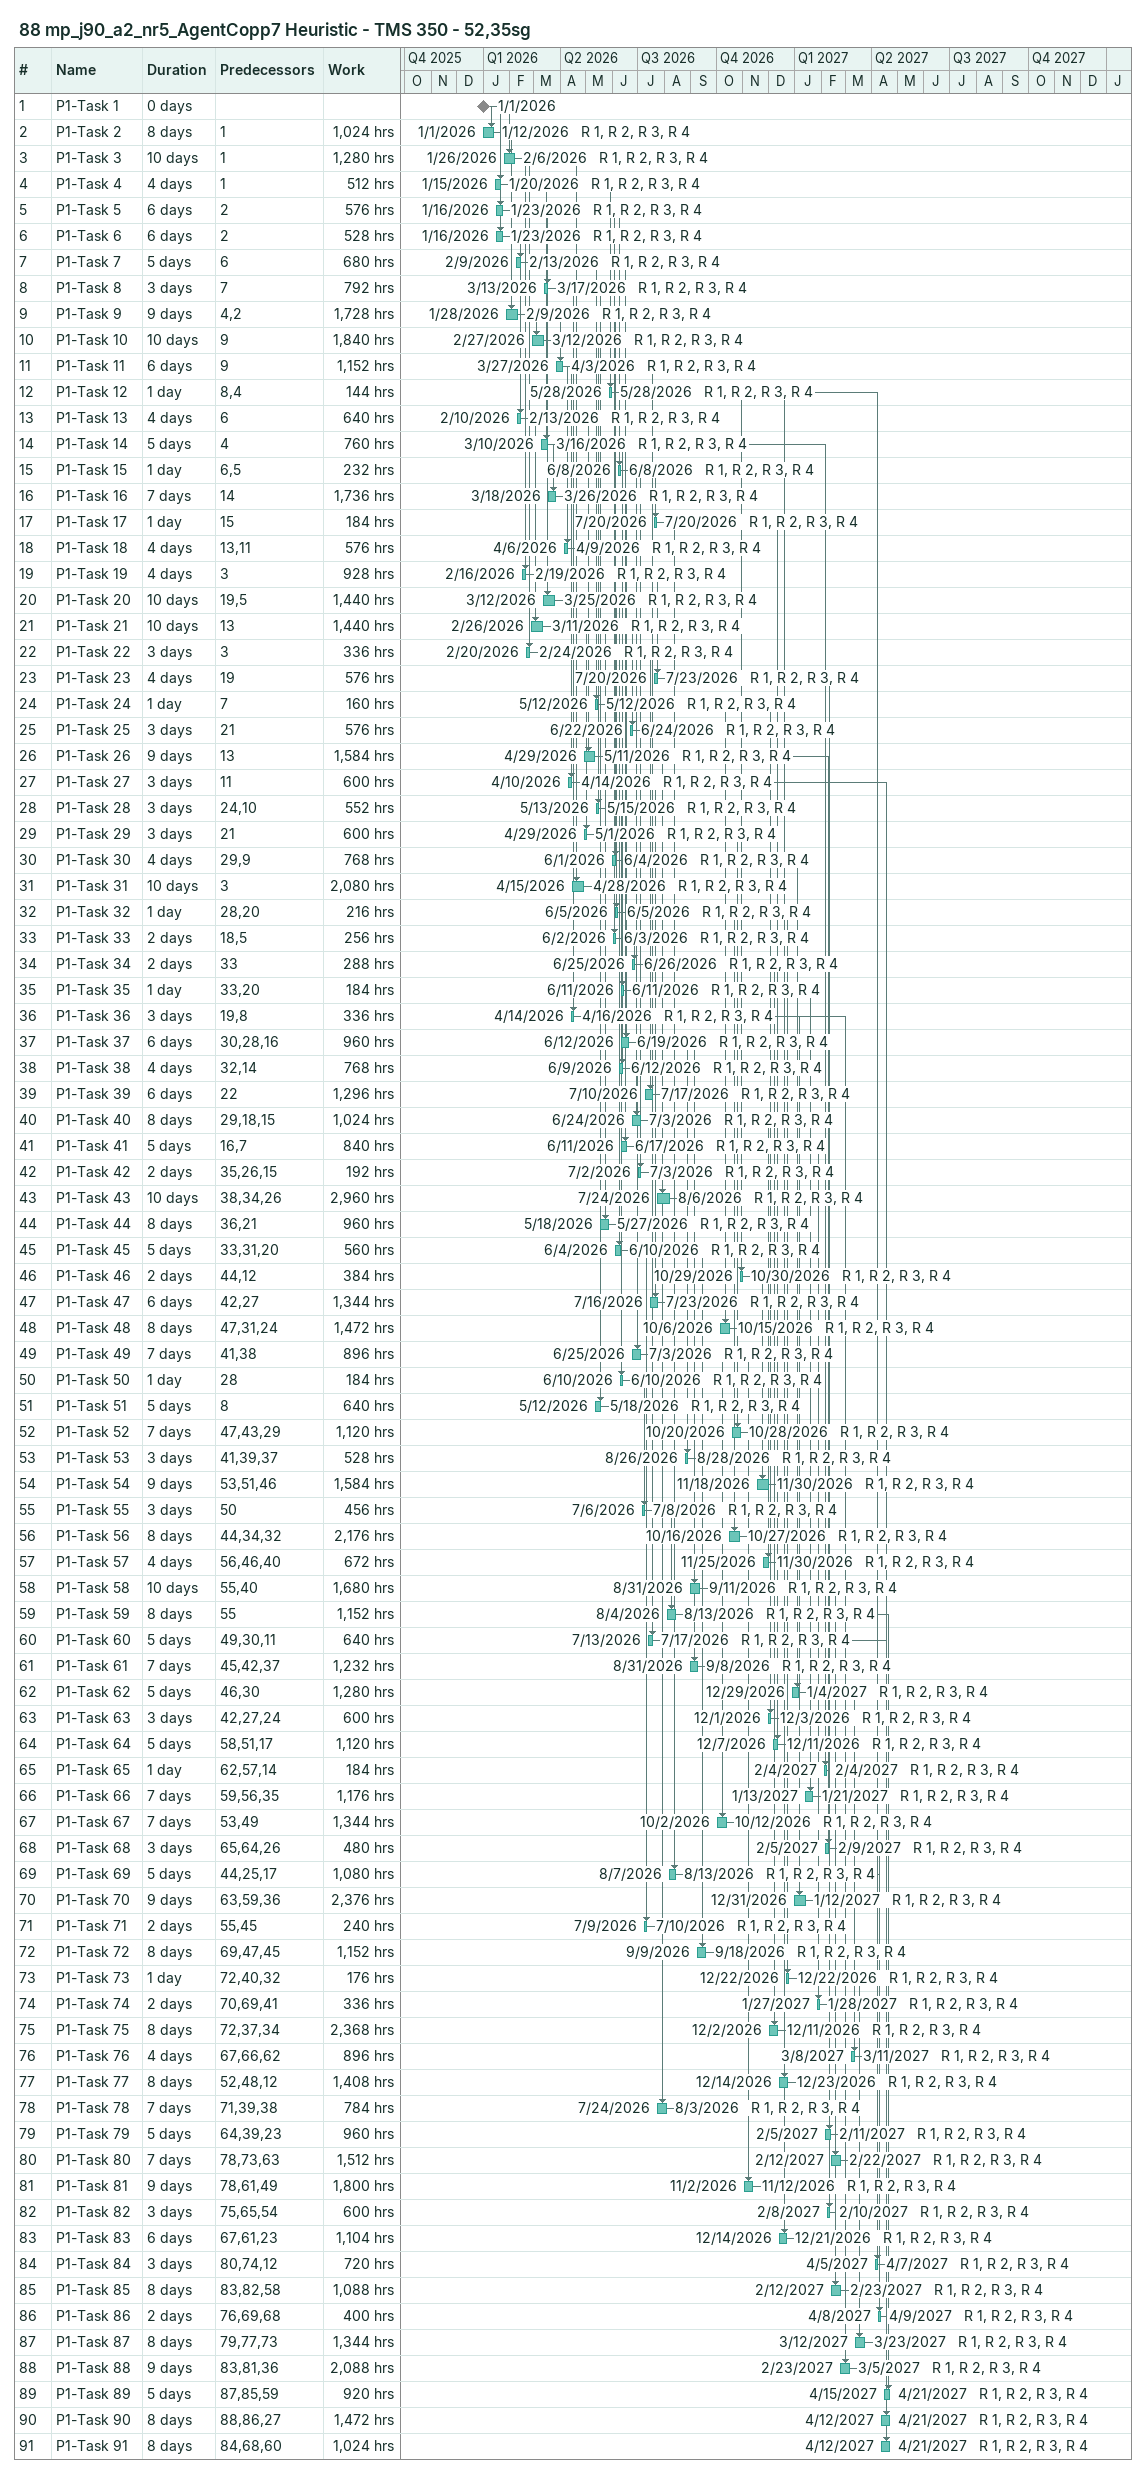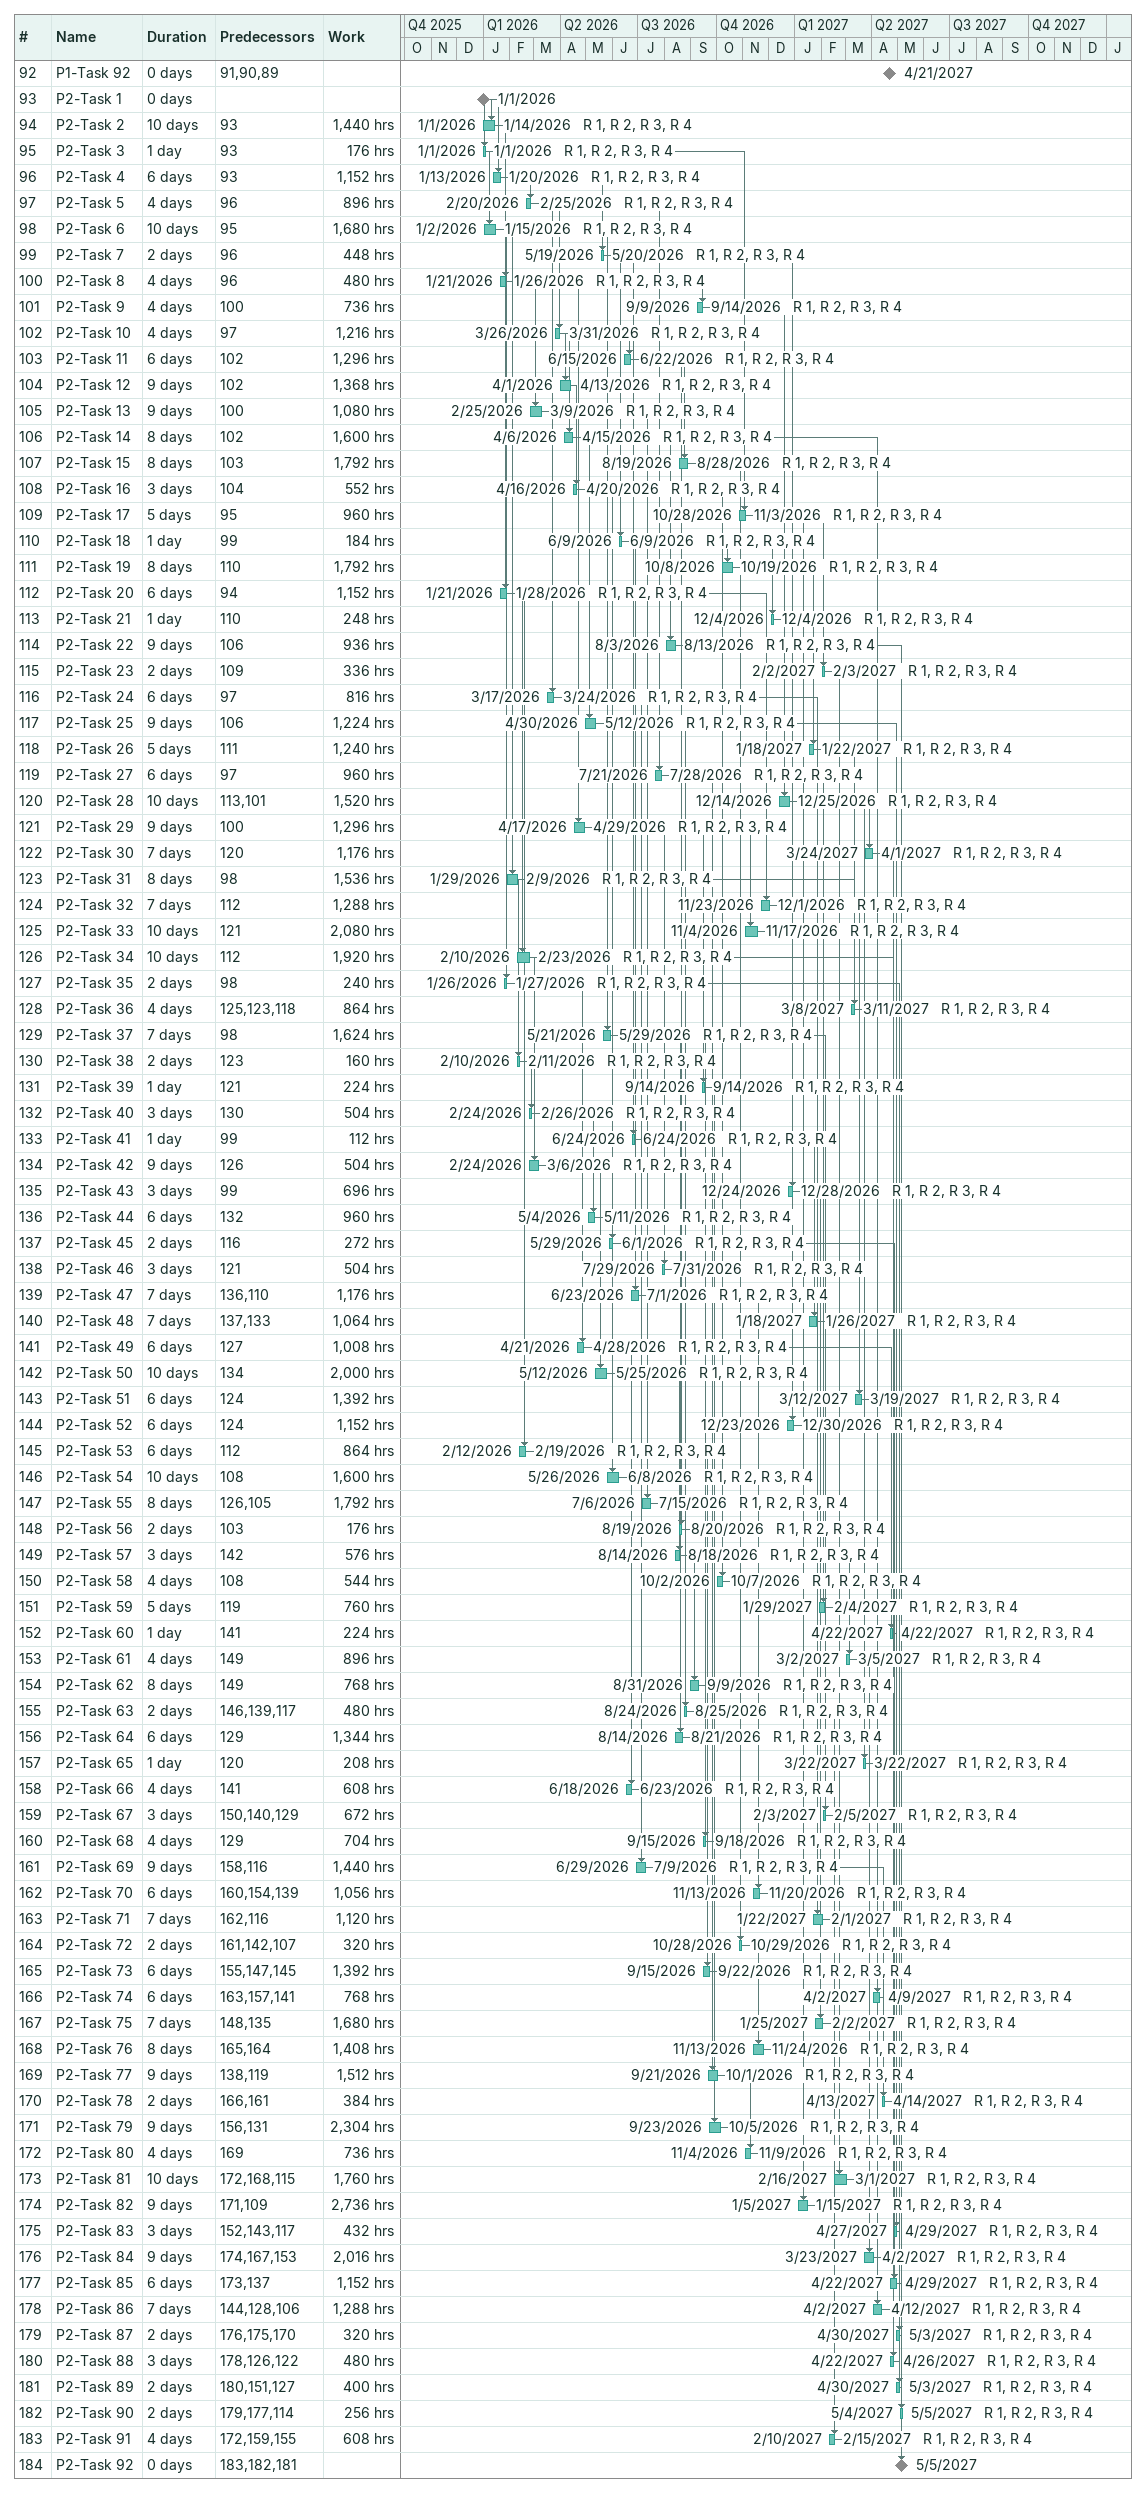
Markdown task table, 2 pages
88 mp_j90_a2_nr5_AgentCopp7 Heuristic - TMS 350 - 52,35sg

| ID | Task | Duration | Start | Finish | Predecessors | Resources | Work (h) |
|---|---|---|---|---|---|---|---|
| 1 | P1-Task 1 | 0d | 2026-01-01 | 2026-01-01 |  |  |  |
| 2 | P1-Task 2 | 8d | 2026-01-01 | 2026-01-12 | 1 | R 1, R 2, R 3, R 4 | 1024 |
| 3 | P1-Task 3 | 10d | 2026-01-26 | 2026-02-06 | 1 | R 1, R 2, R 3, R 4 | 1280 |
| 4 | P1-Task 4 | 4d | 2026-01-15 | 2026-01-20 | 1 | R 1, R 2, R 3, R 4 | 512 |
| 5 | P1-Task 5 | 6d | 2026-01-16 | 2026-01-23 | 2 | R 1, R 2, R 3, R 4 | 576 |
| 6 | P1-Task 6 | 6d | 2026-01-16 | 2026-01-23 | 2 | R 1, R 2, R 3, R 4 | 528 |
| 7 | P1-Task 7 | 5d | 2026-02-09 | 2026-02-13 | 6 | R 1, R 2, R 3, R 4 | 680 |
| 8 | P1-Task 8 | 3d | 2026-03-13 | 2026-03-17 | 7 | R 1, R 2, R 3, R 4 | 792 |
| 9 | P1-Task 9 | 9d | 2026-01-28 | 2026-02-09 | 4, 2 | R 1, R 2, R 3, R 4 | 1728 |
| 10 | P1-Task 10 | 10d | 2026-02-27 | 2026-03-12 | 9 | R 1, R 2, R 3, R 4 | 1840 |
| 11 | P1-Task 11 | 6d | 2026-03-27 | 2026-04-03 | 9 | R 1, R 2, R 3, R 4 | 1152 |
| 12 | P1-Task 12 | 1d | 2026-05-28 | 2026-05-28 | 8, 4 | R 1, R 2, R 3, R 4 | 144 |
| 13 | P1-Task 13 | 4d | 2026-02-10 | 2026-02-13 | 6 | R 1, R 2, R 3, R 4 | 640 |
| 14 | P1-Task 14 | 5d | 2026-03-10 | 2026-03-16 | 4 | R 1, R 2, R 3, R 4 | 760 |
| 15 | P1-Task 15 | 1d | 2026-06-08 | 2026-06-08 | 6, 5 | R 1, R 2, R 3, R 4 | 232 |
| 16 | P1-Task 16 | 7d | 2026-03-18 | 2026-03-26 | 14 | R 1, R 2, R 3, R 4 | 1736 |
| 17 | P1-Task 17 | 1d | 2026-07-20 | 2026-07-20 | 15 | R 1, R 2, R 3, R 4 | 184 |
| 18 | P1-Task 18 | 4d | 2026-04-06 | 2026-04-09 | 13, 11 | R 1, R 2, R 3, R 4 | 576 |
| 19 | P1-Task 19 | 4d | 2026-02-16 | 2026-02-19 | 3 | R 1, R 2, R 3, R 4 | 928 |
| 20 | P1-Task 20 | 10d | 2026-03-12 | 2026-03-25 | 19, 5 | R 1, R 2, R 3, R 4 | 1440 |
| 21 | P1-Task 21 | 10d | 2026-02-26 | 2026-03-11 | 13 | R 1, R 2, R 3, R 4 | 1440 |
| 22 | P1-Task 22 | 3d | 2026-02-20 | 2026-02-24 | 3 | R 1, R 2, R 3, R 4 | 336 |
| 23 | P1-Task 23 | 4d | 2026-07-20 | 2026-07-23 | 19 | R 1, R 2, R 3, R 4 | 576 |
| 24 | P1-Task 24 | 1d | 2026-05-12 | 2026-05-12 | 7 | R 1, R 2, R 3, R 4 | 160 |
| 25 | P1-Task 25 | 3d | 2026-06-22 | 2026-06-24 | 21 | R 1, R 2, R 3, R 4 | 576 |
| 26 | P1-Task 26 | 9d | 2026-04-29 | 2026-05-11 | 13 | R 1, R 2, R 3, R 4 | 1584 |
| 27 | P1-Task 27 | 3d | 2026-04-10 | 2026-04-14 | 11 | R 1, R 2, R 3, R 4 | 600 |
| 28 | P1-Task 28 | 3d | 2026-05-13 | 2026-05-15 | 24, 10 | R 1, R 2, R 3, R 4 | 552 |
| 29 | P1-Task 29 | 3d | 2026-04-29 | 2026-05-01 | 21 | R 1, R 2, R 3, R 4 | 600 |
| 30 | P1-Task 30 | 4d | 2026-06-01 | 2026-06-04 | 29, 9 | R 1, R 2, R 3, R 4 | 768 |
| 31 | P1-Task 31 | 10d | 2026-04-15 | 2026-04-28 | 3 | R 1, R 2, R 3, R 4 | 2080 |
| 32 | P1-Task 32 | 1d | 2026-06-05 | 2026-06-05 | 28, 20 | R 1, R 2, R 3, R 4 | 216 |
| 33 | P1-Task 33 | 2d | 2026-06-02 | 2026-06-03 | 18, 5 | R 1, R 2, R 3, R 4 | 256 |
| 34 | P1-Task 34 | 2d | 2026-06-25 | 2026-06-26 | 33 | R 1, R 2, R 3, R 4 | 288 |
| 35 | P1-Task 35 | 1d | 2026-06-11 | 2026-06-11 | 33, 20 | R 1, R 2, R 3, R 4 | 184 |
| 36 | P1-Task 36 | 3d | 2026-04-14 | 2026-04-16 | 19, 8 | R 1, R 2, R 3, R 4 | 336 |
| 37 | P1-Task 37 | 6d | 2026-06-12 | 2026-06-19 | 30, 28, 16 | R 1, R 2, R 3, R 4 | 960 |
| 38 | P1-Task 38 | 4d | 2026-06-09 | 2026-06-12 | 32, 14 | R 1, R 2, R 3, R 4 | 768 |
| 39 | P1-Task 39 | 6d | 2026-07-10 | 2026-07-17 | 22 | R 1, R 2, R 3, R 4 | 1296 |
| 40 | P1-Task 40 | 8d | 2026-06-24 | 2026-07-03 | 29, 18, 15 | R 1, R 2, R 3, R 4 | 1024 |
| 41 | P1-Task 41 | 5d | 2026-06-11 | 2026-06-17 | 16, 7 | R 1, R 2, R 3, R 4 | 840 |
| 42 | P1-Task 42 | 2d | 2026-07-02 | 2026-07-03 | 35, 26, 15 | R 1, R 2, R 3, R 4 | 192 |
| 43 | P1-Task 43 | 10d | 2026-07-24 | 2026-08-06 | 38, 34, 26 | R 1, R 2, R 3, R 4 | 2960 |
| 44 | P1-Task 44 | 8d | 2026-05-18 | 2026-05-27 | 36, 21 | R 1, R 2, R 3, R 4 | 960 |
| 45 | P1-Task 45 | 5d | 2026-06-04 | 2026-06-10 | 33, 31, 20 | R 1, R 2, R 3, R 4 | 560 |
| 46 | P1-Task 46 | 2d | 2026-10-29 | 2026-10-30 | 44, 12 | R 1, R 2, R 3, R 4 | 384 |
| 47 | P1-Task 47 | 6d | 2026-07-16 | 2026-07-23 | 42, 27 | R 1, R 2, R 3, R 4 | 1344 |
| 48 | P1-Task 48 | 8d | 2026-10-06 | 2026-10-15 | 47, 31, 24 | R 1, R 2, R 3, R 4 | 1472 |
| 49 | P1-Task 49 | 7d | 2026-06-25 | 2026-07-03 | 41, 38 | R 1, R 2, R 3, R 4 | 896 |
| 50 | P1-Task 50 | 1d | 2026-06-10 | 2026-06-10 | 28 | R 1, R 2, R 3, R 4 | 184 |
| 51 | P1-Task 51 | 5d | 2026-05-12 | 2026-05-18 | 8 | R 1, R 2, R 3, R 4 | 640 |
| 52 | P1-Task 52 | 7d | 2026-10-20 | 2026-10-28 | 47, 43, 29 | R 1, R 2, R 3, R 4 | 1120 |
| 53 | P1-Task 53 | 3d | 2026-08-26 | 2026-08-28 | 41, 39, 37 | R 1, R 2, R 3, R 4 | 528 |
| 54 | P1-Task 54 | 9d | 2026-11-18 | 2026-11-30 | 53, 51, 46 | R 1, R 2, R 3, R 4 | 1584 |
| 55 | P1-Task 55 | 3d | 2026-07-06 | 2026-07-08 | 50 | R 1, R 2, R 3, R 4 | 456 |
| 56 | P1-Task 56 | 8d | 2026-10-16 | 2026-10-27 | 44, 34, 32 | R 1, R 2, R 3, R 4 | 2176 |
| 57 | P1-Task 57 | 4d | 2026-11-25 | 2026-11-30 | 56, 46, 40 | R 1, R 2, R 3, R 4 | 672 |
| 58 | P1-Task 58 | 10d | 2026-08-31 | 2026-09-11 | 55, 40 | R 1, R 2, R 3, R 4 | 1680 |
| 59 | P1-Task 59 | 8d | 2026-08-04 | 2026-08-13 | 55 | R 1, R 2, R 3, R 4 | 1152 |
| 60 | P1-Task 60 | 5d | 2026-07-13 | 2026-07-17 | 49, 30, 11 | R 1, R 2, R 3, R 4 | 640 |
| 61 | P1-Task 61 | 7d | 2026-08-31 | 2026-09-08 | 45, 42, 37 | R 1, R 2, R 3, R 4 | 1232 |
| 62 | P1-Task 62 | 5d | 2026-12-29 | 2027-01-04 | 46, 30 | R 1, R 2, R 3, R 4 | 1280 |
| 63 | P1-Task 63 | 3d | 2026-12-01 | 2026-12-03 | 42, 27, 24 | R 1, R 2, R 3, R 4 | 600 |
| 64 | P1-Task 64 | 5d | 2026-12-07 | 2026-12-11 | 58, 51, 17 | R 1, R 2, R 3, R 4 | 1120 |
| 65 | P1-Task 65 | 1d | 2027-02-04 | 2027-02-04 | 62, 57, 14 | R 1, R 2, R 3, R 4 | 184 |
| 66 | P1-Task 66 | 7d | 2027-01-13 | 2027-01-21 | 59, 56, 35 | R 1, R 2, R 3, R 4 | 1176 |
| 67 | P1-Task 67 | 7d | 2026-10-02 | 2026-10-12 | 53, 49 | R 1, R 2, R 3, R 4 | 1344 |
| 68 | P1-Task 68 | 3d | 2027-02-05 | 2027-02-09 | 65, 64, 26 | R 1, R 2, R 3, R 4 | 480 |
| 69 | P1-Task 69 | 5d | 2026-08-07 | 2026-08-13 | 44, 25, 17 | R 1, R 2, R 3, R 4 | 1080 |
| 70 | P1-Task 70 | 9d | 2026-12-31 | 2027-01-12 | 63, 59, 36 | R 1, R 2, R 3, R 4 | 2376 |
| 71 | P1-Task 71 | 2d | 2026-07-09 | 2026-07-10 | 55, 45 | R 1, R 2, R 3, R 4 | 240 |
| 72 | P1-Task 72 | 8d | 2026-09-09 | 2026-09-18 | 69, 47, 45 | R 1, R 2, R 3, R 4 | 1152 |
| 73 | P1-Task 73 | 1d | 2026-12-22 | 2026-12-22 | 72, 40, 32 | R 1, R 2, R 3, R 4 | 176 |
| 74 | P1-Task 74 | 2d | 2027-01-27 | 2027-01-28 | 70, 69, 41 | R 1, R 2, R 3, R 4 | 336 |
| 75 | P1-Task 75 | 8d | 2026-12-02 | 2026-12-11 | 72, 37, 34 | R 1, R 2, R 3, R 4 | 2368 |
| 76 | P1-Task 76 | 4d | 2027-03-08 | 2027-03-11 | 67, 66, 62 | R 1, R 2, R 3, R 4 | 896 |
| 77 | P1-Task 77 | 8d | 2026-12-14 | 2026-12-23 | 52, 48, 12 | R 1, R 2, R 3, R 4 | 1408 |
| 78 | P1-Task 78 | 7d | 2026-07-24 | 2026-08-03 | 71, 39, 38 | R 1, R 2, R 3, R 4 | 784 |
| 79 | P1-Task 79 | 5d | 2027-02-05 | 2027-02-11 | 64, 39, 23 | R 1, R 2, R 3, R 4 | 960 |
| 80 | P1-Task 80 | 7d | 2027-02-12 | 2027-02-22 | 78, 73, 63 | R 1, R 2, R 3, R 4 | 1512 |
| 81 | P1-Task 81 | 9d | 2026-11-02 | 2026-11-12 | 78, 61, 49 | R 1, R 2, R 3, R 4 | 1800 |
| 82 | P1-Task 82 | 3d | 2027-02-08 | 2027-02-10 | 75, 65, 54 | R 1, R 2, R 3, R 4 | 600 |
| 83 | P1-Task 83 | 6d | 2026-12-14 | 2026-12-21 | 67, 61, 23 | R 1, R 2, R 3, R 4 | 1104 |
| 84 | P1-Task 84 | 3d | 2027-04-05 | 2027-04-07 | 80, 74, 12 | R 1, R 2, R 3, R 4 | 720 |
| 85 | P1-Task 85 | 8d | 2027-02-12 | 2027-02-23 | 83, 82, 58 | R 1, R 2, R 3, R 4 | 1088 |
| 86 | P1-Task 86 | 2d | 2027-04-08 | 2027-04-09 | 76, 69, 68 | R 1, R 2, R 3, R 4 | 400 |
| 87 | P1-Task 87 | 8d | 2027-03-12 | 2027-03-23 | 79, 77, 73 | R 1, R 2, R 3, R 4 | 1344 |
| 88 | P1-Task 88 | 9d | 2027-02-23 | 2027-03-05 | 83, 81, 36 | R 1, R 2, R 3, R 4 | 2088 |
| 89 | P1-Task 89 | 5d | 2027-04-15 | 2027-04-21 | 87, 85, 59 | R 1, R 2, R 3, R 4 | 920 |
| 90 | P1-Task 90 | 8d | 2027-04-12 | 2027-04-21 | 88, 86, 27 | R 1, R 2, R 3, R 4 | 1472 |
| 91 | P1-Task 91 | 8d | 2027-04-12 | 2027-04-21 | 84, 68, 60 | R 1, R 2, R 3, R 4 | 1024 |
| 92 | P1-Task 92 | 0d | 2027-04-21 | 2027-04-21 | 91, 90, 89 |  |  |
| 93 | P2-Task 1 | 0d | 2026-01-01 | 2026-01-01 |  |  |  |
| 94 | P2-Task 2 | 10d | 2026-01-01 | 2026-01-14 | 93 | R 1, R 2, R 3, R 4 | 1440 |
| 95 | P2-Task 3 | 1d | 2026-01-01 | 2026-01-01 | 93 | R 1, R 2, R 3, R 4 | 176 |
| 96 | P2-Task 4 | 6d | 2026-01-13 | 2026-01-20 | 93 | R 1, R 2, R 3, R 4 | 1152 |
| 97 | P2-Task 5 | 4d | 2026-02-20 | 2026-02-25 | 96 | R 1, R 2, R 3, R 4 | 896 |
| 98 | P2-Task 6 | 10d | 2026-01-02 | 2026-01-15 | 95 | R 1, R 2, R 3, R 4 | 1680 |
| 99 | P2-Task 7 | 2d | 2026-05-19 | 2026-05-20 | 96 | R 1, R 2, R 3, R 4 | 448 |
| 100 | P2-Task 8 | 4d | 2026-01-21 | 2026-01-26 | 96 | R 1, R 2, R 3, R 4 | 480 |
| 101 | P2-Task 9 | 4d | 2026-09-09 | 2026-09-14 | 100 | R 1, R 2, R 3, R 4 | 736 |
| 102 | P2-Task 10 | 4d | 2026-03-26 | 2026-03-31 | 97 | R 1, R 2, R 3, R 4 | 1216 |
| 103 | P2-Task 11 | 6d | 2026-06-15 | 2026-06-22 | 102 | R 1, R 2, R 3, R 4 | 1296 |
| 104 | P2-Task 12 | 9d | 2026-04-01 | 2026-04-13 | 102 | R 1, R 2, R 3, R 4 | 1368 |
| 105 | P2-Task 13 | 9d | 2026-02-25 | 2026-03-09 | 100 | R 1, R 2, R 3, R 4 | 1080 |
| 106 | P2-Task 14 | 8d | 2026-04-06 | 2026-04-15 | 102 | R 1, R 2, R 3, R 4 | 1600 |
| 107 | P2-Task 15 | 8d | 2026-08-19 | 2026-08-28 | 103 | R 1, R 2, R 3, R 4 | 1792 |
| 108 | P2-Task 16 | 3d | 2026-04-16 | 2026-04-20 | 104 | R 1, R 2, R 3, R 4 | 552 |
| 109 | P2-Task 17 | 5d | 2026-10-28 | 2026-11-03 | 95 | R 1, R 2, R 3, R 4 | 960 |
| 110 | P2-Task 18 | 1d | 2026-06-09 | 2026-06-09 | 99 | R 1, R 2, R 3, R 4 | 184 |
| 111 | P2-Task 19 | 8d | 2026-10-08 | 2026-10-19 | 110 | R 1, R 2, R 3, R 4 | 1792 |
| 112 | P2-Task 20 | 6d | 2026-01-21 | 2026-01-28 | 94 | R 1, R 2, R 3, R 4 | 1152 |
| 113 | P2-Task 21 | 1d | 2026-12-04 | 2026-12-04 | 110 | R 1, R 2, R 3, R 4 | 248 |
| 114 | P2-Task 22 | 9d | 2026-08-03 | 2026-08-13 | 106 | R 1, R 2, R 3, R 4 | 936 |
| 115 | P2-Task 23 | 2d | 2027-02-02 | 2027-02-03 | 109 | R 1, R 2, R 3, R 4 | 336 |
| 116 | P2-Task 24 | 6d | 2026-03-17 | 2026-03-24 | 97 | R 1, R 2, R 3, R 4 | 816 |
| 117 | P2-Task 25 | 9d | 2026-04-30 | 2026-05-12 | 106 | R 1, R 2, R 3, R 4 | 1224 |
| 118 | P2-Task 26 | 5d | 2027-01-18 | 2027-01-22 | 111 | R 1, R 2, R 3, R 4 | 1240 |
| 119 | P2-Task 27 | 6d | 2026-07-21 | 2026-07-28 | 97 | R 1, R 2, R 3, R 4 | 960 |
| 120 | P2-Task 28 | 10d | 2026-12-14 | 2026-12-25 | 113, 101 | R 1, R 2, R 3, R 4 | 1520 |
| 121 | P2-Task 29 | 9d | 2026-04-17 | 2026-04-29 | 100 | R 1, R 2, R 3, R 4 | 1296 |
| 122 | P2-Task 30 | 7d | 2027-03-24 | 2027-04-01 | 120 | R 1, R 2, R 3, R 4 | 1176 |
| 123 | P2-Task 31 | 8d | 2026-01-29 | 2026-02-09 | 98 | R 1, R 2, R 3, R 4 | 1536 |
| 124 | P2-Task 32 | 7d | 2026-11-23 | 2026-12-01 | 112 | R 1, R 2, R 3, R 4 | 1288 |
| 125 | P2-Task 33 | 10d | 2026-11-04 | 2026-11-17 | 121 | R 1, R 2, R 3, R 4 | 2080 |
| 126 | P2-Task 34 | 10d | 2026-02-10 | 2026-02-23 | 112 | R 1, R 2, R 3, R 4 | 1920 |
| 127 | P2-Task 35 | 2d | 2026-01-26 | 2026-01-27 | 98 | R 1, R 2, R 3, R 4 | 240 |
| 128 | P2-Task 36 | 4d | 2027-03-08 | 2027-03-11 | 125, 123, 118 | R 1, R 2, R 3, R 4 | 864 |
| 129 | P2-Task 37 | 7d | 2026-05-21 | 2026-05-29 | 98 | R 1, R 2, R 3, R 4 | 1624 |
| 130 | P2-Task 38 | 2d | 2026-02-10 | 2026-02-11 | 123 | R 1, R 2, R 3, R 4 | 160 |
| 131 | P2-Task 39 | 1d | 2026-09-14 | 2026-09-14 | 121 | R 1, R 2, R 3, R 4 | 224 |
| 132 | P2-Task 40 | 3d | 2026-02-24 | 2026-02-26 | 130 | R 1, R 2, R 3, R 4 | 504 |
| 133 | P2-Task 41 | 1d | 2026-06-24 | 2026-06-24 | 99 | R 1, R 2, R 3, R 4 | 112 |
| 134 | P2-Task 42 | 9d | 2026-02-24 | 2026-03-06 | 126 | R 1, R 2, R 3, R 4 | 504 |
| 135 | P2-Task 43 | 3d | 2026-12-24 | 2026-12-28 | 99 | R 1, R 2, R 3, R 4 | 696 |
| 136 | P2-Task 44 | 6d | 2026-05-04 | 2026-05-11 | 132 | R 1, R 2, R 3, R 4 | 960 |
| 137 | P2-Task 45 | 2d | 2026-05-29 | 2026-06-01 | 116 | R 1, R 2, R 3, R 4 | 272 |
| 138 | P2-Task 46 | 3d | 2026-07-29 | 2026-07-31 | 121 | R 1, R 2, R 3, R 4 | 504 |
| 139 | P2-Task 47 | 7d | 2026-06-23 | 2026-07-01 | 136, 110 | R 1, R 2, R 3, R 4 | 1176 |
| 140 | P2-Task 48 | 7d | 2027-01-18 | 2027-01-26 | 137, 133 | R 1, R 2, R 3, R 4 | 1064 |
| 141 | P2-Task 49 | 6d | 2026-04-21 | 2026-04-28 | 127 | R 1, R 2, R 3, R 4 | 1008 |
| 142 | P2-Task 50 | 10d | 2026-05-12 | 2026-05-25 | 134 | R 1, R 2, R 3, R 4 | 2000 |
| 143 | P2-Task 51 | 6d | 2027-03-12 | 2027-03-19 | 124 | R 1, R 2, R 3, R 4 | 1392 |
| 144 | P2-Task 52 | 6d | 2026-12-23 | 2026-12-30 | 124 | R 1, R 2, R 3, R 4 | 1152 |
| 145 | P2-Task 53 | 6d | 2026-02-12 | 2026-02-19 | 112 | R 1, R 2, R 3, R 4 | 864 |
| 146 | P2-Task 54 | 10d | 2026-05-26 | 2026-06-08 | 108 | R 1, R 2, R 3, R 4 | 1600 |
| 147 | P2-Task 55 | 8d | 2026-07-06 | 2026-07-15 | 126, 105 | R 1, R 2, R 3, R 4 | 1792 |
| 148 | P2-Task 56 | 2d | 2026-08-19 | 2026-08-20 | 103 | R 1, R 2, R 3, R 4 | 176 |
| 149 | P2-Task 57 | 3d | 2026-08-14 | 2026-08-18 | 142 | R 1, R 2, R 3, R 4 | 576 |
| 150 | P2-Task 58 | 4d | 2026-10-02 | 2026-10-07 | 108 | R 1, R 2, R 3, R 4 | 544 |
| 151 | P2-Task 59 | 5d | 2027-01-29 | 2027-02-04 | 119 | R 1, R 2, R 3, R 4 | 760 |
| 152 | P2-Task 60 | 1d | 2027-04-22 | 2027-04-22 | 141 | R 1, R 2, R 3, R 4 | 224 |
| 153 | P2-Task 61 | 4d | 2027-03-02 | 2027-03-05 | 149 | R 1, R 2, R 3, R 4 | 896 |
| 154 | P2-Task 62 | 8d | 2026-08-31 | 2026-09-09 | 149 | R 1, R 2, R 3, R 4 | 768 |
| 155 | P2-Task 63 | 2d | 2026-08-24 | 2026-08-25 | 146, 139, 117 | R 1, R 2, R 3, R 4 | 480 |
| 156 | P2-Task 64 | 6d | 2026-08-14 | 2026-08-21 | 129 | R 1, R 2, R 3, R 4 | 1344 |
| 157 | P2-Task 65 | 1d | 2027-03-22 | 2027-03-22 | 120 | R 1, R 2, R 3, R 4 | 208 |
| 158 | P2-Task 66 | 4d | 2026-06-18 | 2026-06-23 | 141 | R 1, R 2, R 3, R 4 | 608 |
| 159 | P2-Task 67 | 3d | 2027-02-03 | 2027-02-05 | 150, 140, 129 | R 1, R 2, R 3, R 4 | 672 |
| 160 | P2-Task 68 | 4d | 2026-09-15 | 2026-09-18 | 129 | R 1, R 2, R 3, R 4 | 704 |
| 161 | P2-Task 69 | 9d | 2026-06-29 | 2026-07-09 | 158, 116 | R 1, R 2, R 3, R 4 | 1440 |
| 162 | P2-Task 70 | 6d | 2026-11-13 | 2026-11-20 | 160, 154, 139 | R 1, R 2, R 3, R 4 | 1056 |
| 163 | P2-Task 71 | 7d | 2027-01-22 | 2027-02-01 | 162, 116 | R 1, R 2, R 3, R 4 | 1120 |
| 164 | P2-Task 72 | 2d | 2026-10-28 | 2026-10-29 | 161, 142, 107 | R 1, R 2, R 3, R 4 | 320 |
| 165 | P2-Task 73 | 6d | 2026-09-15 | 2026-09-22 | 155, 147, 145 | R 1, R 2, R 3, R 4 | 1392 |
| 166 | P2-Task 74 | 6d | 2027-04-02 | 2027-04-09 | 163, 157, 141 | R 1, R 2, R 3, R 4 | 768 |
| 167 | P2-Task 75 | 7d | 2027-01-25 | 2027-02-02 | 148, 135 | R 1, R 2, R 3, R 4 | 1680 |
| 168 | P2-Task 76 | 8d | 2026-11-13 | 2026-11-24 | 165, 164 | R 1, R 2, R 3, R 4 | 1408 |
| 169 | P2-Task 77 | 9d | 2026-09-21 | 2026-10-01 | 138, 119 | R 1, R 2, R 3, R 4 | 1512 |
| 170 | P2-Task 78 | 2d | 2027-04-13 | 2027-04-14 | 166, 161 | R 1, R 2, R 3, R 4 | 384 |
| 171 | P2-Task 79 | 9d | 2026-09-23 | 2026-10-05 | 156, 131 | R 1, R 2, R 3, R 4 | 2304 |
| 172 | P2-Task 80 | 4d | 2026-11-04 | 2026-11-09 | 169 | R 1, R 2, R 3, R 4 | 736 |
| 173 | P2-Task 81 | 10d | 2027-02-16 | 2027-03-01 | 172, 168, 115 | R 1, R 2, R 3, R 4 | 1760 |
| 174 | P2-Task 82 | 9d | 2027-01-05 | 2027-01-15 | 171, 109 | R 1, R 2, R 3, R 4 | 2736 |
| 175 | P2-Task 83 | 3d | 2027-04-27 | 2027-04-29 | 152, 143, 117 | R 1, R 2, R 3, R 4 | 432 |
| 176 | P2-Task 84 | 9d | 2027-03-23 | 2027-04-02 | 174, 167, 153 | R 1, R 2, R 3, R 4 | 2016 |
| 177 | P2-Task 85 | 6d | 2027-04-22 | 2027-04-29 | 173, 137 | R 1, R 2, R 3, R 4 | 1152 |
| 178 | P2-Task 86 | 7d | 2027-04-02 | 2027-04-12 | 144, 128, 106 | R 1, R 2, R 3, R 4 | 1288 |
| 179 | P2-Task 87 | 2d | 2027-04-30 | 2027-05-03 | 176, 175, 170 | R 1, R 2, R 3, R 4 | 320 |
| 180 | P2-Task 88 | 3d | 2027-04-22 | 2027-04-26 | 178, 126, 122 | R 1, R 2, R 3, R 4 | 480 |
| 181 | P2-Task 89 | 2d | 2027-04-30 | 2027-05-03 | 180, 151, 127 | R 1, R 2, R 3, R 4 | 400 |
| 182 | P2-Task 90 | 2d | 2027-05-04 | 2027-05-05 | 179, 177, 114 | R 1, R 2, R 3, R 4 | 256 |
| 183 | P2-Task 91 | 4d | 2027-02-10 | 2027-02-15 | 172, 159, 155 | R 1, R 2, R 3, R 4 | 608 |
| 184 | P2-Task 92 | 0d | 2027-05-05 | 2027-05-05 | 183, 182, 181 |  |  |
